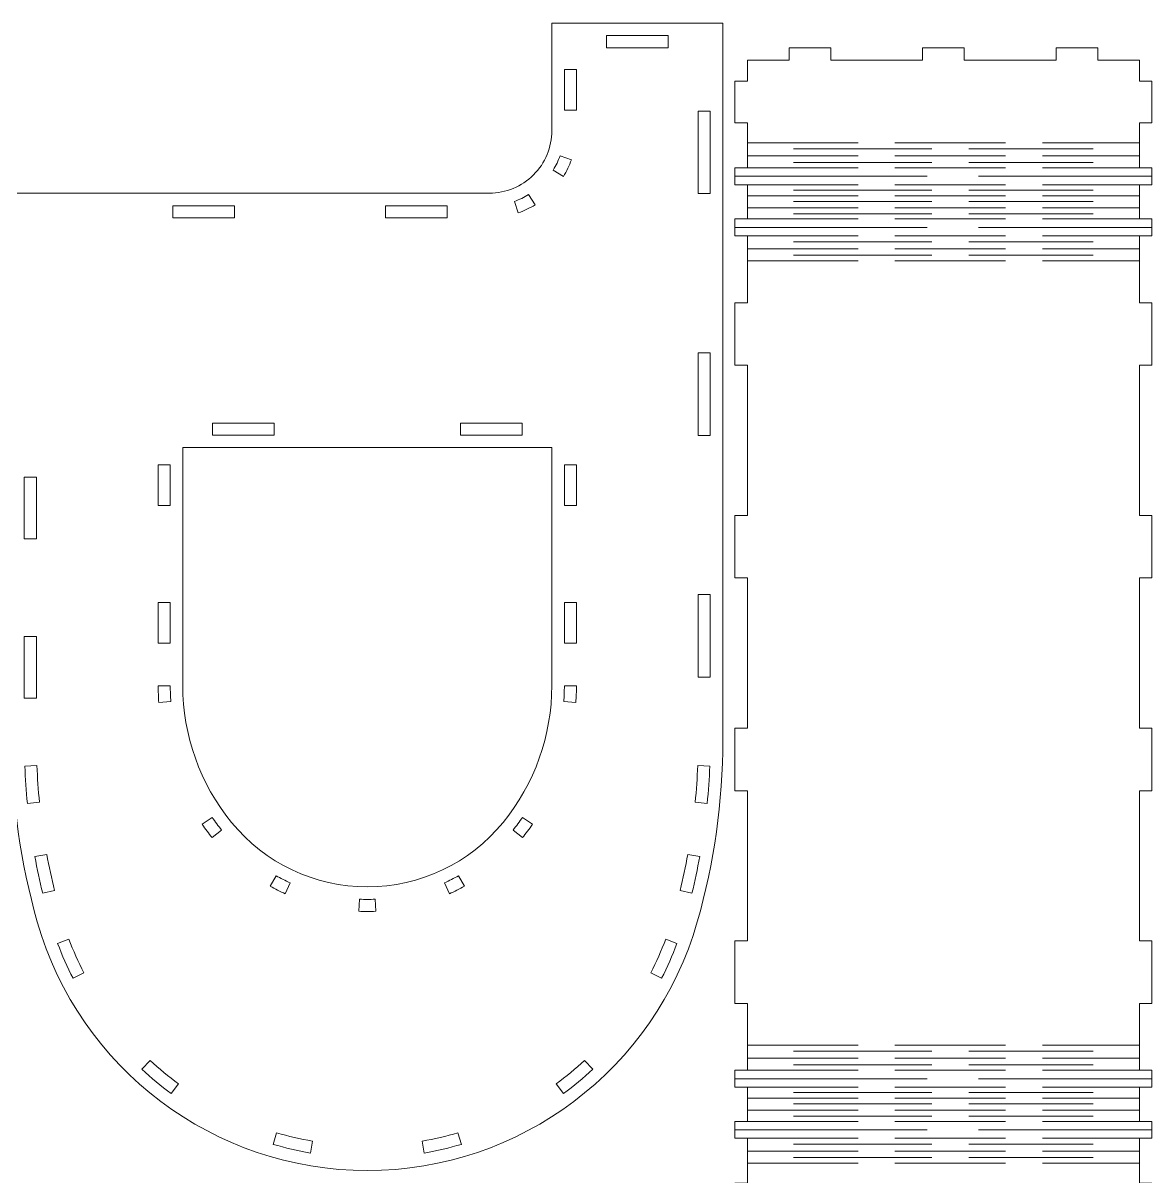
# Model space of a CAD drawing. Header units: millimetres. Extents: x -327 to 327, y -630 to 630.
# Drawn here: x 56.3 to 327, y -409.9 to -133.2 of the extents above; entities that cross this region are included whole.
import ezdxf

# ---------------------------------------------------------------- set-up
doc = ezdxf.new("R2010")
doc.units = ezdxf.units.MM
doc.header["$MEASUREMENT"] = 0
doc.layers.add('Camada 1', color=7, linetype='Continuous')

msp = doc.modelspace()

# ---------------------------------------------------------------- linework, layer by layer
at = {"layer": 'Camada 1', "color": 250, "lineweight": 20}
for points, knots in [([(53.5644, -235.0061), (53.5644, -235.0061), (-19.9356, -235.0061), (-19.9356, -235.0061), (-19.9356, -235.0061), (-23.9137, -235.0061), (-27.7292, -236.5866), (-30.5422, -239.3995), (-30.5422, -239.3995), (-33.3551, -242.2125), (-34.9356, -246.028), (-34.9356, -250.0061), (-34.9356, -250.0061), (-34.9356, -250.0061), (-34.9356, -275.7961), (-34.9356, -275.7961), (-34.9356, -275.7961), (-34.9356, -275.7961), (-75.9356, -275.7961), (-75.9356, -275.7961), (-75.9356, -275.7961), (-75.9356, -275.7961), (-75.9356, -133.2161), (-75.9356, -133.2161), (-75.9356, -133.2161), (-75.9356, -133.2161), (-34.9356, -133.2161), (-34.9356, -133.2161), (-34.9356, -133.2161), (-34.9356, -133.2161), (-34.9356, -159.0061), (-34.9356, -159.0061), (-34.9356, -159.0061), (-34.9356, -167.2913), (-28.2209, -174.0061), (-19.9357, -174.0061), (-19.9357, -174.0061), (-19.9357, -174.0061), (168.0643, -174.0061), (168.0643, -174.0061), (168.0643, -174.0061), (172.0424, -174.0061), (175.8579, -172.4256), (178.6709, -169.6127), (178.6709, -169.6127), (181.4838, -166.7997), (183.0643, -162.9842), (183.0643, -159.0061), (183.0643, -159.0061), (183.0643, -159.0061), (183.0643, -133.2161), (183.0643, -133.2161), (183.0643, -133.2161), (183.0643, -133.2161), (224.0643, -133.2161), (224.0643, -133.2161), (224.0643, -133.2161), (224.0643, -133.2161), (224.0643, -305.1526), (224.0643, -305.1526), (224.0643, -305.1526), (224.0643, -319.8694), (222.0033, -334.5404), (217.9482, -348.6875), (217.9482, -348.6875), (207.828, -383.994), (175.5424, -408.3257), (138.8141, -408.3256), (138.8141, -408.3256), (102.086, -408.3255), (69.8005, -383.9938), (59.6805, -348.6875), (59.6805, -348.6875), (55.6255, -334.5404), (53.5644, -319.8694), (53.5644, -305.1526), (53.5644, -305.1526), (53.5644, -305.1526), (53.5644, -235.0061), (53.5644, -235.0061)], [0, 0, 0, 0, 0.04761905, 0.04761905, 0.04761905, 0.04761905, 0.0952381, 0.0952381, 0.0952381, 0.0952381, 0.14285714, 0.14285714, 0.14285714, 0.14285714, 0.19047619, 0.19047619, 0.19047619, 0.19047619, 0.23809524, 0.23809524, 0.23809524, 0.23809524, 0.28571429, 0.28571429, 0.28571429, 0.28571429, 0.33333333, 0.33333333, 0.33333333, 0.33333333, 0.38095238, 0.38095238, 0.38095238, 0.38095238, 0.42857143, 0.42857143, 0.42857143, 0.42857143, 0.47619048, 0.47619048, 0.47619048, 0.47619048, 0.52380952, 0.52380952, 0.52380952, 0.52380952, 0.57142857, 0.57142857, 0.57142857, 0.57142857, 0.61904762, 0.61904762, 0.61904762, 0.61904762, 0.66666667, 0.66666667, 0.66666667, 0.66666667, 0.71428571, 0.71428571, 0.71428571, 0.71428571, 0.76190476, 0.76190476, 0.76190476, 0.76190476, 0.80952381, 0.80952381, 0.80952381, 0.80952381, 0.85714286, 0.85714286, 0.85714286, 0.85714286, 0.9047619, 0.9047619, 0.9047619, 0.9047619, 1, 1, 1, 1]), ([(196.1643, -136.2161), (196.1643, -136.2161), (196.1643, -139.1161), (196.1643, -139.1161), (196.1643, -139.1161), (196.1643, -139.1161), (210.9643, -139.1161), (210.9643, -139.1161), (210.9643, -139.1161), (210.9643, -139.1161), (210.9643, -136.2161), (210.9643, -136.2161), (210.9643, -136.2161), (210.9643, -136.2161), (196.1643, -136.2161), (196.1643, -136.2161)], [0, 0, 0, 0, 0.2, 0.2, 0.2, 0.2, 0.4, 0.4, 0.4, 0.4, 0.6, 0.6, 0.6, 0.6, 1, 1, 1, 1]), ([(313.9643, -426.3927), (313.9643, -426.3927), (323.9643, -426.3927), (323.9643, -426.3927), (323.9643, -426.3927), (323.9643, -426.3927), (323.9643, -421.3927), (323.9643, -421.3927), (323.9643, -421.3927), (323.9643, -421.3927), (326.9643, -421.3927), (326.9643, -421.3927), (326.9643, -421.3927), (326.9643, -421.3927), (326.9643, -411.3927), (326.9643, -411.3927), (326.9643, -411.3927), (326.9643, -411.3927), (323.9643, -411.3927), (323.9643, -411.3927), (323.9643, -411.3927), (323.9643, -411.3927), (323.9643, -400.5624), (323.9643, -400.5624), (323.9643, -400.5624), (323.9643, -400.5624), (326.9643, -400.5624), (326.9643, -400.5624), (326.9643, -400.5624), (326.9643, -400.5624), (326.9643, -396.543), (326.9643, -396.543), (326.9643, -396.543), (326.9643, -396.543), (323.9643, -396.543), (323.9643, -396.543), (323.9643, -396.543), (323.9643, -396.543), (323.9643, -388.3187), (323.9643, -388.3187), (323.9643, -388.3187), (323.9643, -388.3187), (326.9643, -388.3187), (326.9643, -388.3187), (326.9643, -388.3187), (326.9643, -388.3187), (326.9643, -384.2993), (326.9643, -384.2993), (326.9643, -384.2993), (326.9643, -384.2993), (323.9643, -384.2993), (323.9643, -384.2993), (323.9643, -384.2993), (323.9643, -384.2993), (323.9643, -368.2544), (323.9643, -368.2544), (323.9643, -368.2544), (323.9643, -368.2544), (326.9643, -368.2544), (326.9643, -368.2544), (326.9643, -368.2544), (326.9643, -368.2544), (326.9643, -353.2544), (326.9643, -353.2544), (326.9643, -353.2544), (326.9643, -353.2544), (323.9643, -353.2544), (323.9643, -353.2544), (323.9643, -353.2544), (323.9643, -353.2544), (323.9643, -317.2544), (323.9643, -317.2544), (323.9643, -317.2544), (323.9643, -317.2544), (326.9643, -317.2544), (326.9643, -317.2544), (326.9643, -317.2544), (326.9643, -317.2544), (326.9643, -302.2544), (326.9643, -302.2544), (326.9643, -302.2544), (326.9643, -302.2544), (323.9643, -302.2544), (323.9643, -302.2544), (323.9643, -302.2544), (323.9643, -302.2544), (323.9643, -266.2544), (323.9643, -266.2544), (323.9643, -266.2544), (323.9643, -266.2544), (326.9643, -266.2544), (326.9643, -266.2544), (326.9643, -266.2544), (326.9643, -266.2544), (326.9643, -251.2544), (326.9643, -251.2544), (326.9643, -251.2544), (326.9643, -251.2544), (323.9643, -251.2544), (323.9643, -251.2544), (323.9643, -251.2544), (323.9643, -251.2544), (323.9643, -215.2544), (323.9643, -215.2544), (323.9643, -215.2544), (323.9643, -215.2544), (326.9643, -215.2544), (326.9643, -215.2544), (326.9643, -215.2544), (326.9643, -215.2544), (326.9643, -200.2544), (326.9643, -200.2544), (326.9643, -200.2544), (326.9643, -200.2544), (323.9643, -200.2544), (323.9643, -200.2544), (323.9643, -200.2544), (323.9643, -200.2544), (323.9643, -184.2095), (323.9643, -184.2095), (323.9643, -184.2095), (323.9643, -184.2095), (326.9643, -184.2095), (326.9643, -184.2095), (326.9643, -184.2095), (326.9643, -184.2095), (326.9643, -180.1901), (326.9643, -180.1901), (326.9643, -180.1901), (326.9643, -180.1901), (323.9643, -180.1901), (323.9643, -180.1901), (323.9643, -180.1901), (323.9643, -180.1901), (323.9643, -171.9658), (323.9643, -171.9658), (323.9643, -171.9658), (323.9643, -171.9658), (326.9643, -171.9658), (326.9643, -171.9658), (326.9643, -171.9658), (326.9643, -171.9658), (326.9643, -167.9464), (326.9643, -167.9464), (326.9643, -167.9464), (326.9643, -167.9464), (323.9643, -167.9464), (323.9643, -167.9464), (323.9643, -167.9464), (323.9643, -167.9464), (323.9643, -157.1161), (323.9643, -157.1161), (323.9643, -157.1161), (323.9643, -157.1161), (326.9643, -157.1161), (326.9643, -157.1161), (326.9643, -157.1161), (326.9643, -157.1161), (326.9643, -147.1161), (326.9643, -147.1161), (326.9643, -147.1161), (326.9643, -147.1161), (323.9643, -147.1161), (323.9643, -147.1161), (323.9643, -147.1161), (323.9643, -147.1161), (323.9643, -142.1161), (323.9643, -142.1161), (323.9643, -142.1161), (323.9643, -142.1161), (313.9643, -142.1161), (313.9643, -142.1161), (313.9643, -142.1161), (313.9643, -142.1161), (313.9643, -139.1161), (313.9643, -139.1161), (313.9643, -139.1161), (313.9643, -139.1161), (303.9643, -139.1161), (303.9643, -139.1161), (303.9643, -139.1161), (303.9643, -139.1161), (303.9643, -142.1161), (303.9643, -142.1161), (303.9643, -142.1161), (303.9643, -142.1161), (281.9643, -142.1161), (281.9643, -142.1161), (281.9643, -142.1161), (281.9643, -142.1161), (281.9643, -139.1161), (281.9643, -139.1161), (281.9643, -139.1161), (281.9643, -139.1161), (271.9643, -139.1161), (271.9643, -139.1161), (271.9643, -139.1161), (271.9643, -139.1161), (271.9643, -142.1161), (271.9643, -142.1161), (271.9643, -142.1161), (271.9643, -142.1161), (249.9643, -142.1161), (249.9643, -142.1161), (249.9643, -142.1161), (249.9643, -142.1161), (249.9643, -139.1161), (249.9643, -139.1161), (249.9643, -139.1161), (249.9643, -139.1161), (239.9643, -139.1161), (239.9643, -139.1161), (239.9643, -139.1161), (239.9643, -139.1161), (239.9643, -142.1161), (239.9643, -142.1161), (239.9643, -142.1161), (239.9643, -142.1161), (229.9643, -142.1161), (229.9643, -142.1161), (229.9643, -142.1161), (229.9643, -142.1161), (229.9643, -147.1161), (229.9643, -147.1161), (229.9643, -147.1161), (229.9643, -147.1161), (226.9643, -147.1161), (226.9643, -147.1161), (226.9643, -147.1161), (226.9643, -147.1161), (226.9643, -157.1161), (226.9643, -157.1161), (226.9643, -157.1161), (226.9643, -157.1161), (229.9643, -157.1161), (229.9643, -157.1161), (229.9643, -157.1161), (229.9643, -157.1161), (229.9643, -167.9464), (229.9643, -167.9464), (229.9643, -167.9464), (229.9643, -167.9464), (226.9643, -167.9464), (226.9643, -167.9464), (226.9643, -167.9464), (226.9643, -167.9464), (226.9643, -171.9658), (226.9643, -171.9658), (226.9643, -171.9658), (226.9643, -171.9658), (229.9643, -171.9658), (229.9643, -171.9658), (229.9643, -171.9658), (229.9643, -171.9658), (229.9643, -180.1901), (229.9643, -180.1901), (229.9643, -180.1901), (229.9643, -180.1901), (226.9643, -180.1901), (226.9643, -180.1901), (226.9643, -180.1901), (226.9643, -180.1901), (226.9643, -184.2095), (226.9643, -184.2095), (226.9643, -184.2095), (226.9643, -184.2095), (229.9643, -184.2095), (229.9643, -184.2095), (229.9643, -184.2095), (229.9643, -184.2095), (229.9643, -200.2544), (229.9643, -200.2544), (229.9643, -200.2544), (229.9643, -200.2544), (226.9643, -200.2544), (226.9643, -200.2544), (226.9643, -200.2544), (226.9643, -200.2544), (226.9643, -215.2544), (226.9643, -215.2544), (226.9643, -215.2544), (226.9643, -215.2544), (229.9643, -215.2544), (229.9643, -215.2544), (229.9643, -215.2544), (229.9643, -215.2544), (229.9643, -251.2544), (229.9643, -251.2544), (229.9643, -251.2544), (229.9643, -251.2544), (226.9643, -251.2544), (226.9643, -251.2544), (226.9643, -251.2544), (226.9643, -251.2544), (226.9643, -266.2544), (226.9643, -266.2544), (226.9643, -266.2544), (226.9643, -266.2544), (229.9643, -266.2544), (229.9643, -266.2544), (229.9643, -266.2544), (229.9643, -266.2544), (229.9643, -302.2544), (229.9643, -302.2544), (229.9643, -302.2544), (229.9643, -302.2544), (226.9643, -302.2544), (226.9643, -302.2544), (226.9643, -302.2544), (226.9643, -302.2544), (226.9643, -317.2544), (226.9643, -317.2544), (226.9643, -317.2544), (226.9643, -317.2544), (229.9643, -317.2544), (229.9643, -317.2544), (229.9643, -317.2544), (229.9643, -317.2544), (229.9643, -353.2544), (229.9643, -353.2544), (229.9643, -353.2544), (229.9643, -353.2544), (226.9643, -353.2544), (226.9643, -353.2544), (226.9643, -353.2544), (226.9643, -353.2544), (226.9643, -368.2544), (226.9643, -368.2544), (226.9643, -368.2544), (226.9643, -368.2544), (229.9643, -368.2544), (229.9643, -368.2544), (229.9643, -368.2544), (229.9643, -368.2544), (229.9643, -384.2993), (229.9643, -384.2993), (229.9643, -384.2993), (229.9643, -384.2993), (226.9643, -384.2993), (226.9643, -384.2993), (226.9643, -384.2993), (226.9643, -384.2993), (226.9643, -388.3187), (226.9643, -388.3187), (226.9643, -388.3187), (226.9643, -388.3187), (229.9643, -388.3187), (229.9643, -388.3187), (229.9643, -388.3187), (229.9643, -388.3187), (229.9643, -396.543), (229.9643, -396.543), (229.9643, -396.543), (229.9643, -396.543), (226.9643, -396.543), (226.9643, -396.543), (226.9643, -396.543), (226.9643, -396.543), (226.9643, -400.5624), (226.9643, -400.5624), (226.9643, -400.5624), (226.9643, -400.5624), (229.9643, -400.5624), (229.9643, -400.5624), (229.9643, -400.5624), (229.9643, -400.5624), (229.9643, -411.3927), (229.9643, -411.3927), (229.9643, -411.3927), (229.9643, -411.3927), (226.9643, -411.3927), (226.9643, -411.3927), (226.9643, -411.3927), (226.9643, -411.3927), (226.9643, -421.3927), (226.9643, -421.3927), (226.9643, -421.3927), (226.9643, -421.3927), (229.9643, -421.3927), (229.9643, -421.3927), (229.9643, -421.3927), (229.9643, -421.3927), (229.9643, -426.3927), (229.9643, -426.3927), (229.9643, -426.3927), (229.9643, -426.3927), (239.9643, -426.3927), (239.9643, -426.3927), (239.9643, -426.3927), (239.9643, -426.3927), (239.9643, -429.3927), (239.9643, -429.3927), (239.9643, -429.3927), (239.9643, -429.3927), (249.9643, -429.3927), (249.9643, -429.3927), (249.9643, -429.3927), (249.9643, -429.3927), (249.9643, -426.3927), (249.9643, -426.3927), (249.9643, -426.3927), (249.9643, -426.3927), (271.9643, -426.3927), (271.9643, -426.3927), (271.9643, -426.3927), (271.9643, -426.3927), (271.9643, -429.3927), (271.9643, -429.3927), (271.9643, -429.3927), (271.9643, -429.3927), (281.9643, -429.3927), (281.9643, -429.3927), (281.9643, -429.3927), (281.9643, -429.3927), (281.9643, -426.3927), (281.9643, -426.3927), (281.9643, -426.3927), (281.9643, -426.3927), (303.9643, -426.3927), (303.9643, -426.3927), (303.9643, -426.3927), (303.9643, -426.3927), (303.9643, -429.3927), (303.9643, -429.3927), (303.9643, -429.3927), (303.9643, -429.3927), (313.9643, -429.3927), (313.9643, -429.3927), (313.9643, -429.3927), (313.9643, -429.3927), (313.9643, -426.3927), (313.9643, -426.3927)], [0, 0, 0, 0, 0.00917431, 0.00917431, 0.00917431, 0.00917431, 0.01834862, 0.01834862, 0.01834862, 0.01834862, 0.02752294, 0.02752294, 0.02752294, 0.02752294, 0.03669725, 0.03669725, 0.03669725, 0.03669725, 0.04587156, 0.04587156, 0.04587156, 0.04587156, 0.05504587, 0.05504587, 0.05504587, 0.05504587, 0.06422018, 0.06422018, 0.06422018, 0.06422018, 0.0733945, 0.0733945, 0.0733945, 0.0733945, 0.08256881, 0.08256881, 0.08256881, 0.08256881, 0.09174312, 0.09174312, 0.09174312, 0.09174312, 0.10091743, 0.10091743, 0.10091743, 0.10091743, 0.11009174, 0.11009174, 0.11009174, 0.11009174, 0.11926606, 0.11926606, 0.11926606, 0.11926606, 0.12844037, 0.12844037, 0.12844037, 0.12844037, 0.13761468, 0.13761468, 0.13761468, 0.13761468, 0.14678899, 0.14678899, 0.14678899, 0.14678899, 0.1559633, 0.1559633, 0.1559633, 0.1559633, 0.16513761, 0.16513761, 0.16513761, 0.16513761, 0.17431193, 0.17431193, 0.17431193, 0.17431193, 0.18348624, 0.18348624, 0.18348624, 0.18348624, 0.19266055, 0.19266055, 0.19266055, 0.19266055, 0.20183486, 0.20183486, 0.20183486, 0.20183486, 0.21100917, 0.21100917, 0.21100917, 0.21100917, 0.22018349, 0.22018349, 0.22018349, 0.22018349, 0.2293578, 0.2293578, 0.2293578, 0.2293578, 0.23853211, 0.23853211, 0.23853211, 0.23853211, 0.24770642, 0.24770642, 0.24770642, 0.24770642, 0.25688073, 0.25688073, 0.25688073, 0.25688073, 0.26605505, 0.26605505, 0.26605505, 0.26605505, 0.27522936, 0.27522936, 0.27522936, 0.27522936, 0.28440367, 0.28440367, 0.28440367, 0.28440367, 0.29357798, 0.29357798, 0.29357798, 0.29357798, 0.30275229, 0.30275229, 0.30275229, 0.30275229, 0.31192661, 0.31192661, 0.31192661, 0.31192661, 0.32110092, 0.32110092, 0.32110092, 0.32110092, 0.33027523, 0.33027523, 0.33027523, 0.33027523, 0.33944954, 0.33944954, 0.33944954, 0.33944954, 0.34862385, 0.34862385, 0.34862385, 0.34862385, 0.35779817, 0.35779817, 0.35779817, 0.35779817, 0.36697248, 0.36697248, 0.36697248, 0.36697248, 0.37614679, 0.37614679, 0.37614679, 0.37614679, 0.3853211, 0.3853211, 0.3853211, 0.3853211, 0.39449541, 0.39449541, 0.39449541, 0.39449541, 0.40366972, 0.40366972, 0.40366972, 0.40366972, 0.41284404, 0.41284404, 0.41284404, 0.41284404, 0.42201835, 0.42201835, 0.42201835, 0.42201835, 0.43119266, 0.43119266, 0.43119266, 0.43119266, 0.44036697, 0.44036697, 0.44036697, 0.44036697, 0.44954128, 0.44954128, 0.44954128, 0.44954128, 0.4587156, 0.4587156, 0.4587156, 0.4587156, 0.46788991, 0.46788991, 0.46788991, 0.46788991, 0.47706422, 0.47706422, 0.47706422, 0.47706422, 0.48623853, 0.48623853, 0.48623853, 0.48623853, 0.49541284, 0.49541284, 0.49541284, 0.49541284, 0.50458716, 0.50458716, 0.50458716, 0.50458716, 0.51376147, 0.51376147, 0.51376147, 0.51376147, 0.52293578, 0.52293578, 0.52293578, 0.52293578, 0.53211009, 0.53211009, 0.53211009, 0.53211009, 0.5412844, 0.5412844, 0.5412844, 0.5412844, 0.55045872, 0.55045872, 0.55045872, 0.55045872, 0.55963303, 0.55963303, 0.55963303, 0.55963303, 0.56880734, 0.56880734, 0.56880734, 0.56880734, 0.57798165, 0.57798165, 0.57798165, 0.57798165, 0.58715596, 0.58715596, 0.58715596, 0.58715596, 0.59633028, 0.59633028, 0.59633028, 0.59633028, 0.60550459, 0.60550459, 0.60550459, 0.60550459, 0.6146789, 0.6146789, 0.6146789, 0.6146789, 0.62385321, 0.62385321, 0.62385321, 0.62385321, 0.63302752, 0.63302752, 0.63302752, 0.63302752, 0.64220183, 0.64220183, 0.64220183, 0.64220183, 0.65137615, 0.65137615, 0.65137615, 0.65137615, 0.66055046, 0.66055046, 0.66055046, 0.66055046, 0.66972477, 0.66972477, 0.66972477, 0.66972477, 0.67889908, 0.67889908, 0.67889908, 0.67889908, 0.68807339, 0.68807339, 0.68807339, 0.68807339, 0.69724771, 0.69724771, 0.69724771, 0.69724771, 0.70642202, 0.70642202, 0.70642202, 0.70642202, 0.71559633, 0.71559633, 0.71559633, 0.71559633, 0.72477064, 0.72477064, 0.72477064, 0.72477064, 0.73394495, 0.73394495, 0.73394495, 0.73394495, 0.74311927, 0.74311927, 0.74311927, 0.74311927, 0.75229358, 0.75229358, 0.75229358, 0.75229358, 0.76146789, 0.76146789, 0.76146789, 0.76146789, 0.7706422, 0.7706422, 0.7706422, 0.7706422, 0.77981651, 0.77981651, 0.77981651, 0.77981651, 0.78899083, 0.78899083, 0.78899083, 0.78899083, 0.79816514, 0.79816514, 0.79816514, 0.79816514, 0.80733945, 0.80733945, 0.80733945, 0.80733945, 0.81651376, 0.81651376, 0.81651376, 0.81651376, 0.82568807, 0.82568807, 0.82568807, 0.82568807, 0.83486239, 0.83486239, 0.83486239, 0.83486239, 0.8440367, 0.8440367, 0.8440367, 0.8440367, 0.85321101, 0.85321101, 0.85321101, 0.85321101, 0.86238532, 0.86238532, 0.86238532, 0.86238532, 0.87155963, 0.87155963, 0.87155963, 0.87155963, 0.88073394, 0.88073394, 0.88073394, 0.88073394, 0.88990826, 0.88990826, 0.88990826, 0.88990826, 0.89908257, 0.89908257, 0.89908257, 0.89908257, 0.90825688, 0.90825688, 0.90825688, 0.90825688, 0.91743119, 0.91743119, 0.91743119, 0.91743119, 0.9266055, 0.9266055, 0.9266055, 0.9266055, 0.93577982, 0.93577982, 0.93577982, 0.93577982, 0.94495413, 0.94495413, 0.94495413, 0.94495413, 0.95412844, 0.95412844, 0.95412844, 0.95412844, 0.96330275, 0.96330275, 0.96330275, 0.96330275, 0.97247706, 0.97247706, 0.97247706, 0.97247706, 0.98165138, 0.98165138, 0.98165138, 0.98165138, 1, 1, 1, 1]), ([(186.0643, -154.1207), (186.0643, -154.1207), (188.9643, -154.1207), (188.9643, -154.1207), (188.9643, -154.1207), (188.9643, -154.1207), (188.9643, -144.3207), (188.9643, -144.3207), (188.9643, -144.3207), (188.9643, -144.3207), (186.0643, -144.3207), (186.0643, -144.3207), (186.0643, -144.3207), (186.0643, -144.3207), (186.0643, -154.1207), (186.0643, -154.1207)], [0, 0, 0, 0, 0.2, 0.2, 0.2, 0.2, 0.4, 0.4, 0.4, 0.4, 0.6, 0.6, 0.6, 0.6, 1, 1, 1, 1]), ([(221.0643, -154.3161), (221.0643, -154.3161), (218.1643, -154.3161), (218.1643, -154.3161), (218.1643, -154.3161), (218.1643, -154.3161), (218.1643, -174.1161), (218.1643, -174.1161), (218.1643, -174.1161), (218.1643, -174.1161), (221.0643, -174.1161), (221.0643, -174.1161), (221.0643, -174.1161), (221.0643, -174.1161), (221.0643, -154.3161), (221.0643, -154.3161)], [0, 0, 0, 0, 0.2, 0.2, 0.2, 0.2, 0.4, 0.4, 0.4, 0.4, 0.6, 0.6, 0.6, 0.6, 1, 1, 1, 1]), ([(183.3907, -168.4454), (183.3907, -168.4454), (185.8515, -169.98), (185.8515, -169.98), (185.8515, -169.98), (186.6314, -168.7159), (187.2752, -167.3702), (187.7701, -165.9697), (187.7701, -165.9697), (187.7701, -165.9697), (185.0309, -165.0165), (185.0309, -165.0165), (185.0309, -165.0165), (184.6072, -166.2125), (184.0578, -167.3621), (183.3907, -168.4454)], [0, 0, 0, 0, 0.2, 0.2, 0.2, 0.2, 0.4, 0.4, 0.4, 0.4, 0.6, 0.6, 0.6, 0.6, 1, 1, 1, 1]), ([(92.1643, -177.0061), (92.1643, -177.0061), (92.1643, -179.9061), (92.1643, -179.9061), (92.1643, -179.9061), (92.1643, -179.9061), (106.9643, -179.9061), (106.9643, -179.9061), (106.9643, -179.9061), (106.9643, -179.9061), (106.9643, -177.0061), (106.9643, -177.0061), (106.9643, -177.0061), (106.9643, -177.0061), (92.1643, -177.0061), (92.1643, -177.0061)], [0, 0, 0, 0, 0.2, 0.2, 0.2, 0.2, 0.4, 0.4, 0.4, 0.4, 0.6, 0.6, 0.6, 0.6, 1, 1, 1, 1]), ([(143.1643, -177.0061), (143.1643, -177.0061), (143.1643, -179.9061), (143.1643, -179.9061), (143.1643, -179.9061), (143.1643, -179.9061), (157.9643, -179.9061), (157.9643, -179.9061), (157.9643, -179.9061), (157.9643, -179.9061), (157.9643, -177.0061), (157.9643, -177.0061), (157.9643, -177.0061), (157.9643, -177.0061), (143.1643, -177.0061), (143.1643, -177.0061)], [0, 0, 0, 0, 0.2, 0.2, 0.2, 0.2, 0.4, 0.4, 0.4, 0.4, 0.6, 0.6, 0.6, 0.6, 1, 1, 1, 1]), ([(174.0747, -175.9727), (174.0747, -175.9727), (175.0279, -178.7119), (175.0279, -178.7119), (175.0279, -178.7119), (176.4284, -178.217), (177.7741, -177.5732), (179.0382, -176.7933), (179.0382, -176.7933), (179.0382, -176.7933), (177.5036, -174.3325), (177.5036, -174.3325), (177.5036, -174.3325), (176.4203, -174.9996), (175.2707, -175.549), (174.0747, -175.9727)], [0, 0, 0, 0, 0.2, 0.2, 0.2, 0.2, 0.4, 0.4, 0.4, 0.4, 0.6, 0.6, 0.6, 0.6, 1, 1, 1, 1]), ([(221.0643, -212.2844), (221.0643, -212.2844), (218.1643, -212.2844), (218.1643, -212.2844), (218.1643, -212.2844), (218.1643, -212.2844), (218.1643, -232.0844), (218.1643, -232.0844), (218.1643, -232.0844), (218.1643, -232.0844), (221.0643, -232.0844), (221.0643, -232.0844), (221.0643, -232.0844), (221.0643, -232.0844), (221.0643, -212.2844), (221.0643, -212.2844)], [0, 0, 0, 0, 0.2, 0.2, 0.2, 0.2, 0.4, 0.4, 0.4, 0.4, 0.6, 0.6, 0.6, 0.6, 1, 1, 1, 1]), ([(116.4643, -229.1061), (116.4643, -229.1061), (101.6643, -229.1061), (101.6643, -229.1061), (101.6643, -229.1061), (101.6643, -229.1061), (101.6643, -232.0061), (101.6643, -232.0061), (101.6643, -232.0061), (101.6643, -232.0061), (116.4643, -232.0061), (116.4643, -232.0061), (116.4643, -232.0061), (116.4643, -232.0061), (116.4643, -229.1061), (116.4643, -229.1061)], [0, 0, 0, 0, 0.2, 0.2, 0.2, 0.2, 0.4, 0.4, 0.4, 0.4, 0.6, 0.6, 0.6, 0.6, 1, 1, 1, 1]), ([(175.9643, -232.0061), (175.9643, -232.0061), (175.9643, -229.1061), (175.9643, -229.1061), (175.9643, -229.1061), (175.9643, -229.1061), (161.1643, -229.1061), (161.1643, -229.1061), (161.1643, -229.1061), (161.1643, -229.1061), (161.1643, -232.0061), (161.1643, -232.0061), (161.1643, -232.0061), (161.1643, -232.0061), (175.9643, -232.0061), (175.9643, -232.0061)], [0, 0, 0, 0, 0.2, 0.2, 0.2, 0.2, 0.4, 0.4, 0.4, 0.4, 0.6, 0.6, 0.6, 0.6, 1, 1, 1, 1]), ([(183.0643, -235.0061), (183.0643, -235.0061), (94.5643, -235.0061), (94.5643, -235.0061), (94.5643, -235.0061), (94.5643, -235.0061), (94.5643, -292.006), (94.5643, -292.006), (94.5643, -292.006), (94.5643, -303.9791), (98.6978, -315.5889), (106.2643, -324.868), (106.2643, -324.868), (114.2403, -334.6493), (126.1931, -340.3256), (138.8142, -340.3256), (138.8142, -340.3256), (151.4353, -340.3256), (163.388, -334.6495), (171.3641, -324.8681), (171.3641, -324.8681), (178.9307, -315.5889), (183.0643, -303.9792), (183.0643, -292.006), (183.0643, -292.006), (183.0643, -292.006), (183.0643, -235.0061), (183.0643, -235.0061)], [0, 0, 0, 0, 0.125, 0.125, 0.125, 0.125, 0.25, 0.25, 0.25, 0.25, 0.375, 0.375, 0.375, 0.375, 0.5, 0.5, 0.5, 0.5, 0.625, 0.625, 0.625, 0.625, 0.75, 0.75, 0.75, 0.75, 1, 1, 1, 1]), ([(91.5643, -239.1061), (91.5643, -239.1061), (88.6643, -239.1061), (88.6643, -239.1061), (88.6643, -239.1061), (88.6643, -239.1061), (88.6643, -248.9061), (88.6643, -248.9061), (88.6643, -248.9061), (88.6643, -248.9061), (91.5643, -248.9061), (91.5643, -248.9061), (91.5643, -248.9061), (91.5643, -248.9061), (91.5643, -239.1061), (91.5643, -239.1061)], [0, 0, 0, 0, 0.2, 0.2, 0.2, 0.2, 0.4, 0.4, 0.4, 0.4, 0.6, 0.6, 0.6, 0.6, 1, 1, 1, 1]), ([(186.0643, -248.9061), (186.0643, -248.9061), (188.9643, -248.9061), (188.9643, -248.9061), (188.9643, -248.9061), (188.9643, -248.9061), (188.9643, -239.1061), (188.9643, -239.1061), (188.9643, -239.1061), (188.9643, -239.1061), (186.0643, -239.1061), (186.0643, -239.1061), (186.0643, -239.1061), (186.0643, -239.1061), (186.0643, -248.9061), (186.0643, -248.9061)], [0, 0, 0, 0, 0.2, 0.2, 0.2, 0.2, 0.4, 0.4, 0.4, 0.4, 0.6, 0.6, 0.6, 0.6, 1, 1, 1, 1]), ([(56.5644, -256.9061), (56.5644, -256.9061), (59.4644, -256.9061), (59.4644, -256.9061), (59.4644, -256.9061), (59.4644, -256.9061), (59.4644, -242.1061), (59.4644, -242.1061), (59.4644, -242.1061), (59.4644, -242.1061), (56.5644, -242.1061), (56.5644, -242.1061), (56.5644, -242.1061), (56.5644, -242.1061), (56.5644, -256.9061), (56.5644, -256.9061)], [0, 0, 0, 0, 0.2, 0.2, 0.2, 0.2, 0.4, 0.4, 0.4, 0.4, 0.6, 0.6, 0.6, 0.6, 1, 1, 1, 1]), ([(221.0643, -270.2527), (221.0643, -270.2527), (218.1643, -270.2527), (218.1643, -270.2527), (218.1643, -270.2527), (218.1643, -270.2527), (218.1643, -290.0526), (218.1643, -290.0526), (218.1643, -290.0526), (218.1643, -290.0526), (221.0643, -290.0526), (221.0643, -290.0526), (221.0643, -290.0526), (221.0643, -290.0526), (221.0643, -270.2527), (221.0643, -270.2527)], [0, 0, 0, 0, 0.2, 0.2, 0.2, 0.2, 0.4, 0.4, 0.4, 0.4, 0.6, 0.6, 0.6, 0.6, 1, 1, 1, 1]), ([(91.5643, -272.1061), (91.5643, -272.1061), (88.6643, -272.1061), (88.6643, -272.1061), (88.6643, -272.1061), (88.6643, -272.1061), (88.6643, -281.906), (88.6643, -281.906), (88.6643, -281.906), (88.6643, -281.906), (91.5643, -281.906), (91.5643, -281.906), (91.5643, -281.906), (91.5643, -281.906), (91.5643, -272.1061), (91.5643, -272.1061)], [0, 0, 0, 0, 0.2, 0.2, 0.2, 0.2, 0.4, 0.4, 0.4, 0.4, 0.6, 0.6, 0.6, 0.6, 1, 1, 1, 1]), ([(186.0643, -281.906), (186.0643, -281.906), (188.9643, -281.906), (188.9643, -281.906), (188.9643, -281.906), (188.9643, -281.906), (188.9643, -272.1061), (188.9643, -272.1061), (188.9643, -272.1061), (188.9643, -272.1061), (186.0643, -272.1061), (186.0643, -272.1061), (186.0643, -272.1061), (186.0643, -272.1061), (186.0643, -281.906), (186.0643, -281.906)], [0, 0, 0, 0, 0.2, 0.2, 0.2, 0.2, 0.4, 0.4, 0.4, 0.4, 0.6, 0.6, 0.6, 0.6, 1, 1, 1, 1]), ([(56.5644, -295.0526), (56.5644, -295.0526), (59.4644, -295.0526), (59.4644, -295.0526), (59.4644, -295.0526), (59.4644, -295.0526), (59.4644, -280.2526), (59.4644, -280.2526), (59.4644, -280.2526), (59.4644, -280.2526), (56.5644, -280.2526), (56.5644, -280.2526), (56.5644, -280.2526), (56.5644, -280.2526), (56.5644, -295.0526), (56.5644, -295.0526)], [0, 0, 0, 0, 0.2, 0.2, 0.2, 0.2, 0.4, 0.4, 0.4, 0.4, 0.6, 0.6, 0.6, 0.6, 1, 1, 1, 1]), ([(91.5648, -292.106), (91.5648, -292.106), (88.6644, -292.106), (88.6644, -292.106), (88.6644, -292.106), (88.6667, -293.4433), (88.7154, -294.7805), (88.8103, -296.1144), (88.8103, -296.1144), (88.8103, -296.1144), (91.7033, -295.9035), (91.7033, -295.9035), (91.7033, -295.9035), (91.6138, -294.643), (91.5671, -293.3765), (91.5648, -292.106)], [0, 0, 0, 0, 0.2, 0.2, 0.2, 0.2, 0.4, 0.4, 0.4, 0.4, 0.6, 0.6, 0.6, 0.6, 1, 1, 1, 1]), ([(185.9253, -295.9035), (185.9253, -295.9035), (188.8183, -296.1144), (188.8183, -296.1144), (188.8183, -296.1144), (188.9132, -294.7805), (188.9619, -293.4433), (188.9642, -292.106), (188.9642, -292.106), (188.9642, -292.106), (186.0638, -292.106), (186.0638, -292.106), (186.0638, -292.106), (186.0615, -293.3766), (186.0148, -294.643), (185.9253, -295.9035)], [0, 0, 0, 0, 0.2, 0.2, 0.2, 0.2, 0.4, 0.4, 0.4, 0.4, 0.6, 0.6, 0.6, 0.6, 1, 1, 1, 1]), ([(57.3092, -320.326), (57.3092, -320.326), (60.1948, -320.0402), (60.1948, -320.0402), (60.1948, -320.0402), (59.9074, -317.1186), (59.7046, -314.1887), (59.5869, -311.2553), (59.5869, -311.2553), (59.5869, -311.2553), (56.6893, -311.3697), (56.6893, -311.3697), (56.6893, -311.3697), (56.8095, -314.362), (57.0163, -317.3487), (57.3092, -320.326)], [0, 0, 0, 0, 0.2, 0.2, 0.2, 0.2, 0.4, 0.4, 0.4, 0.4, 0.6, 0.6, 0.6, 0.6, 1, 1, 1, 1]), ([(220.9394, -311.3697), (220.9394, -311.3697), (218.0418, -311.2553), (218.0418, -311.2553), (218.0418, -311.2553), (217.9241, -314.1887), (217.7213, -317.1186), (217.4339, -320.0402), (217.4339, -320.0402), (217.4339, -320.0402), (220.3195, -320.326), (220.3195, -320.326), (220.3195, -320.326), (220.6123, -317.3487), (220.8193, -314.362), (220.9394, -311.3697)], [0, 0, 0, 0, 0.2, 0.2, 0.2, 0.2, 0.4, 0.4, 0.4, 0.4, 0.6, 0.6, 0.6, 0.6, 1, 1, 1, 1]), ([(101.5839, -323.6555), (101.5839, -323.6555), (99.2086, -325.3203), (99.2086, -325.3203), (99.2086, -325.3203), (99.978, -326.4141), (100.7853, -327.4811), (101.6287, -328.519), (101.6287, -328.519), (101.6287, -328.519), (103.8765, -326.6861), (103.8765, -326.6861), (103.8765, -326.6861), (103.0755, -325.6999), (102.3111, -324.689), (101.5839, -323.6555)], [0, 0, 0, 0, 0.2, 0.2, 0.2, 0.2, 0.4, 0.4, 0.4, 0.4, 0.6, 0.6, 0.6, 0.6, 1, 1, 1, 1]), ([(173.752, -326.686), (173.752, -326.686), (175.9999, -328.519), (175.9999, -328.519), (175.9999, -328.519), (176.8433, -327.4811), (177.6506, -326.4141), (178.42, -325.3203), (178.42, -325.3203), (178.42, -325.3203), (176.0446, -323.6554), (176.0446, -323.6554), (176.0446, -323.6554), (175.3174, -324.6889), (174.5531, -325.6999), (173.752, -326.686)], [0, 0, 0, 0, 0.2, 0.2, 0.2, 0.2, 0.4, 0.4, 0.4, 0.4, 0.6, 0.6, 0.6, 0.6, 1, 1, 1, 1]), ([(60.9714, -341.85), (60.9714, -341.85), (63.7884, -341.1616), (63.7884, -341.1616), (63.7884, -341.1616), (63.0933, -338.3093), (62.481, -335.4369), (61.9521, -332.5492), (61.9521, -332.5492), (61.9521, -332.5492), (59.0995, -333.0696), (59.0995, -333.0696), (59.0995, -333.0696), (59.6384, -336.0123), (60.2624, -338.9404), (60.9714, -341.85)], [0, 0, 0, 0, 0.2, 0.2, 0.2, 0.2, 0.4, 0.4, 0.4, 0.4, 0.6, 0.6, 0.6, 0.6, 1, 1, 1, 1]), ([(218.5292, -333.0696), (218.5292, -333.0696), (215.6766, -332.5492), (215.6766, -332.5492), (215.6766, -332.5492), (215.1477, -335.4369), (214.5354, -338.3093), (213.8403, -341.1616), (213.8403, -341.1616), (213.8403, -341.1616), (216.6573, -341.85), (216.6573, -341.85), (216.6573, -341.85), (217.3663, -338.9404), (217.9904, -336.0124), (218.5292, -333.0696)], [0, 0, 0, 0, 0.2, 0.2, 0.2, 0.2, 0.4, 0.4, 0.4, 0.4, 0.6, 0.6, 0.6, 0.6, 1, 1, 1, 1]), ([(116.9323, -337.646), (116.9323, -337.646), (115.516, -340.1778), (115.516, -340.1778), (115.516, -340.1778), (116.6983, -340.8359), (117.9084, -341.4438), (119.1421, -341.9996), (119.1421, -341.9996), (119.1421, -341.9996), (120.3279, -339.3519), (120.3279, -339.3519), (120.3279, -339.3519), (119.1727, -338.8314), (118.0399, -338.2623), (116.9323, -337.646)], [0, 0, 0, 0, 0.2, 0.2, 0.2, 0.2, 0.4, 0.4, 0.4, 0.4, 0.6, 0.6, 0.6, 0.6, 1, 1, 1, 1]), ([(157.3007, -339.3519), (157.3007, -339.3519), (158.4865, -341.9996), (158.4865, -341.9996), (158.4865, -341.9996), (159.7202, -341.4438), (160.9303, -340.8359), (162.1126, -340.1778), (162.1126, -340.1778), (162.1126, -340.1778), (160.6963, -337.646), (160.6963, -337.646), (160.6963, -337.646), (159.5886, -338.2623), (158.4559, -338.8314), (157.3007, -339.3519)], [0, 0, 0, 0, 0.2, 0.2, 0.2, 0.2, 0.4, 0.4, 0.4, 0.4, 0.6, 0.6, 0.6, 0.6, 1, 1, 1, 1]), ([(136.9142, -343.2855), (136.9142, -343.2855), (136.7853, -346.1826), (136.7853, -346.1826), (136.7853, -346.1826), (138.1371, -346.2399), (139.4913, -346.2399), (140.8431, -346.1826), (140.8431, -346.1826), (140.8431, -346.1826), (140.7144, -343.2855), (140.7144, -343.2855), (140.7144, -343.2855), (140.0828, -343.3122), (139.4493, -343.3256), (138.8142, -343.3256), (138.8142, -343.3256), (138.1792, -343.3256), (137.5457, -343.3122), (136.9142, -343.2855)], [0, 0, 0, 0, 0.16666667, 0.16666667, 0.16666667, 0.16666667, 0.33333333, 0.33333333, 0.33333333, 0.33333333, 0.5, 0.5, 0.5, 0.5, 0.66666667, 0.66666667, 0.66666667, 0.66666667, 1, 1, 1, 1]), ([(68.2563, -362.248), (68.2563, -362.248), (70.8357, -360.9191), (70.8357, -360.9191), (70.8357, -360.9191), (69.4929, -358.3046), (68.3013, -355.6129), (67.2683, -352.8613), (67.2683, -352.8613), (67.2683, -352.8613), (64.5524, -353.8767), (64.5524, -353.8767), (64.5524, -353.8767), (65.6335, -356.758), (66.8719, -359.5513), (68.2563, -362.248)], [0, 0, 0, 0, 0.2, 0.2, 0.2, 0.2, 0.4, 0.4, 0.4, 0.4, 0.6, 0.6, 0.6, 0.6, 1, 1, 1, 1]), ([(213.0763, -353.8767), (213.0763, -353.8767), (210.3604, -352.8613), (210.3604, -352.8613), (210.3604, -352.8613), (209.3274, -355.6129), (208.1358, -358.3046), (206.793, -360.9191), (206.793, -360.9191), (206.793, -360.9191), (209.3723, -362.248), (209.3723, -362.248), (209.3723, -362.248), (210.7565, -359.5511), (211.9961, -356.7586), (213.0763, -353.8767)], [0, 0, 0, 0, 0.2, 0.2, 0.2, 0.2, 0.4, 0.4, 0.4, 0.4, 0.6, 0.6, 0.6, 0.6, 1, 1, 1, 1]), ([(91.7863, -389.8761), (91.7863, -389.8761), (93.5005, -387.5418), (93.5005, -387.5418), (93.5005, -387.5418), (91.1338, -385.799), (88.8681, -383.9198), (86.7178, -381.9161), (86.7178, -381.9161), (86.7178, -381.9161), (84.7392, -384.0339), (84.7392, -384.0339), (84.7392, -384.0339), (86.9752, -386.1162), (89.3286, -388.0665), (91.7863, -389.8761)], [0, 0, 0, 0, 0.2, 0.2, 0.2, 0.2, 0.4, 0.4, 0.4, 0.4, 0.6, 0.6, 0.6, 0.6, 1, 1, 1, 1]), ([(192.8893, -384.0339), (192.8893, -384.0339), (190.9108, -381.9161), (190.9108, -381.9161), (190.9108, -381.9161), (188.7605, -383.9198), (186.4948, -385.799), (184.1281, -387.5418), (184.1281, -387.5418), (184.1281, -387.5418), (185.8423, -389.876), (185.8423, -389.876), (185.8423, -389.876), (188.2998, -388.0662), (190.6536, -386.1165), (192.8893, -384.0339)], [0, 0, 0, 0, 0.2, 0.2, 0.2, 0.2, 0.4, 0.4, 0.4, 0.4, 0.6, 0.6, 0.6, 0.6, 1, 1, 1, 1]), ([(125.1547, -404.1418), (125.1547, -404.1418), (125.6507, -401.2834), (125.6507, -401.2834), (125.6507, -401.2834), (122.7555, -400.777), (119.8899, -400.1037), (117.0723, -399.2674), (117.0723, -399.2674), (117.0723, -399.2674), (116.2421, -402.0517), (116.2421, -402.0517), (116.2421, -402.0517), (119.1531, -402.9158), (122.1283, -403.6139), (125.1547, -404.1418)], [0, 0, 0, 0, 0.2, 0.2, 0.2, 0.2, 0.4, 0.4, 0.4, 0.4, 0.6, 0.6, 0.6, 0.6, 1, 1, 1, 1]), ([(161.3865, -402.0516), (161.3865, -402.0516), (160.5563, -399.2674), (160.5563, -399.2674), (160.5563, -399.2674), (157.7387, -400.1037), (154.8731, -400.777), (151.9779, -401.2834), (151.9779, -401.2834), (151.9779, -401.2834), (152.4739, -404.1418), (152.4739, -404.1418), (152.4739, -404.1418), (155.5002, -403.6136), (158.4758, -402.916), (161.3865, -402.0516)], [0, 0, 0, 0, 0.2, 0.2, 0.2, 0.2, 0.4, 0.4, 0.4, 0.4, 0.6, 0.6, 0.6, 0.6, 1, 1, 1, 1])]:
    msp.add_open_spline(points, degree=3, knots=knots, dxfattribs=at)
for points in [[(229.9643, -161.9405), (229.9643, -161.9405), (256.495, -161.9405), (256.495, -161.9405)], [(265.3385, -161.9405), (265.3385, -161.9405), (291.8691, -161.9405), (291.8691, -161.9405)], [(300.7128, -161.9405), (300.7128, -161.9405), (323.9643, -161.9405), (323.9643, -161.9405)], [(229.9643, -165.0513), (229.9643, -165.0513), (256.495, -165.0513), (256.495, -165.0513)], [(241.0188, -163.3925), (241.0188, -163.3925), (274.1822, -163.3925), (274.1822, -163.3925)], [(265.3385, -165.0513), (265.3385, -165.0513), (291.8691, -165.0513), (291.8691, -165.0513)], [(283.0256, -163.3925), (283.0256, -163.3925), (312.9098, -163.3925), (312.9098, -163.3925)], [(300.7128, -165.0513), (300.7128, -165.0513), (323.9643, -165.0513), (323.9643, -165.0513)], [(229.9643, -167.9462), (229.9643, -167.9462), (256.495, -167.9462), (256.495, -167.9462)], [(241.0188, -166.6222), (241.0188, -166.6222), (274.1822, -166.6222), (274.1822, -166.6222)], [(265.3385, -167.9462), (265.3385, -167.9462), (291.8691, -167.9462), (291.8691, -167.9462)], [(283.0256, -166.6222), (283.0256, -166.6222), (312.9098, -166.6222), (312.9098, -166.6222)], [(300.7128, -167.9462), (300.7128, -167.9462), (323.9643, -167.9462), (323.9643, -167.9462)], [(226.9643, -169.9561), (226.9643, -169.9561), (273.0944, -169.9561), (273.0944, -169.9561)], [(285.3955, -169.9561), (285.3955, -169.9561), (326.9643, -169.9561), (326.9643, -169.9561)], [(229.9643, -171.966), (229.9643, -171.966), (256.495, -171.966), (256.495, -171.966)], [(241.0188, -173.3063), (241.0188, -173.3063), (274.1822, -173.3063), (274.1822, -173.3063)], [(265.3385, -171.966), (265.3385, -171.966), (291.8691, -171.966), (291.8691, -171.966)], [(283.0256, -173.3063), (283.0256, -173.3063), (312.9098, -173.3063), (312.9098, -173.3063)], [(300.7128, -171.966), (300.7128, -171.966), (323.9643, -171.966), (323.9643, -171.966)], [(229.9643, -174.6465), (229.9643, -174.6465), (256.495, -174.6465), (256.495, -174.6465)], [(241.0188, -175.9868), (241.0188, -175.9868), (274.1822, -175.9868), (274.1822, -175.9868)], [(265.3385, -174.6465), (265.3385, -174.6465), (291.8691, -174.6465), (291.8691, -174.6465)], [(283.0256, -175.9868), (283.0256, -175.9868), (312.9098, -175.9868), (312.9098, -175.9868)], [(300.7128, -174.6465), (300.7128, -174.6465), (323.9643, -174.6465), (323.9643, -174.6465)], [(229.9643, -177.518), (229.9643, -177.518), (256.495, -177.518), (256.495, -177.518)], [(241.0188, -178.968), (241.0188, -178.968), (274.1822, -178.968), (274.1822, -178.968)], [(265.3385, -177.518), (265.3385, -177.518), (291.8691, -177.518), (291.8691, -177.518)], [(283.0256, -178.968), (283.0256, -178.968), (312.9098, -178.968), (312.9098, -178.968)], [(300.7128, -177.518), (300.7128, -177.518), (323.9643, -177.518), (323.9643, -177.518)], [(226.9643, -182.1998), (226.9643, -182.1998), (273.0944, -182.1998), (273.0944, -182.1998)], [(229.9643, -180.1901), (229.9643, -180.1901), (256.495, -180.1901), (256.495, -180.1901)], [(265.3385, -180.1901), (265.3385, -180.1901), (291.8691, -180.1901), (291.8691, -180.1901)], [(285.3955, -182.1998), (285.3955, -182.1998), (326.9643, -182.1998), (326.9643, -182.1998)], [(300.7128, -180.1901), (300.7128, -180.1901), (323.9643, -180.1901), (323.9643, -180.1901)], [(229.9643, -184.2048), (229.9643, -184.2048), (256.495, -184.2048), (256.495, -184.2048)], [(265.3385, -184.2048), (265.3385, -184.2048), (291.8691, -184.2048), (291.8691, -184.2048)], [(300.7128, -184.2048), (300.7128, -184.2048), (323.9643, -184.2048), (323.9643, -184.2048)], [(229.9643, -187.3156), (229.9643, -187.3156), (256.495, -187.3156), (256.495, -187.3156)], [(241.0188, -185.6568), (241.0188, -185.6568), (274.1822, -185.6568), (274.1822, -185.6568)], [(265.3385, -187.3156), (265.3385, -187.3156), (291.8691, -187.3156), (291.8691, -187.3156)], [(283.0256, -185.6568), (283.0256, -185.6568), (312.9098, -185.6568), (312.9098, -185.6568)], [(300.7128, -187.3156), (300.7128, -187.3156), (323.9643, -187.3156), (323.9643, -187.3156)], [(229.9643, -190.2105), (229.9643, -190.2105), (256.495, -190.2105), (256.495, -190.2105)], [(241.0188, -188.8865), (241.0188, -188.8865), (274.1822, -188.8865), (274.1822, -188.8865)], [(265.3385, -190.2105), (265.3385, -190.2105), (291.8691, -190.2105), (291.8691, -190.2105)], [(283.0256, -188.8865), (283.0256, -188.8865), (312.9098, -188.8865), (312.9098, -188.8865)], [(300.7128, -190.2105), (300.7128, -190.2105), (323.9643, -190.2105), (323.9643, -190.2105)], [(229.9643, -378.2934), (229.9643, -378.2934), (256.495, -378.2934), (256.495, -378.2934)], [(265.3385, -378.2934), (265.3385, -378.2934), (291.8691, -378.2934), (291.8691, -378.2934)], [(300.7128, -378.2934), (300.7128, -378.2934), (323.9643, -378.2934), (323.9643, -378.2934)], [(229.9643, -381.4042), (229.9643, -381.4042), (256.495, -381.4042), (256.495, -381.4042)], [(241.0188, -379.7454), (241.0188, -379.7454), (274.1822, -379.7454), (274.1822, -379.7454)], [(265.3385, -381.4042), (265.3385, -381.4042), (291.8691, -381.4042), (291.8691, -381.4042)], [(283.0256, -379.7454), (283.0256, -379.7454), (312.9098, -379.7454), (312.9098, -379.7454)], [(300.7128, -381.4042), (300.7128, -381.4042), (323.9643, -381.4042), (323.9643, -381.4042)], [(229.9643, -384.2991), (229.9643, -384.2991), (256.495, -384.2991), (256.495, -384.2991)], [(241.0188, -382.9751), (241.0188, -382.9751), (274.1822, -382.9751), (274.1822, -382.9751)], [(265.3385, -384.2991), (265.3385, -384.2991), (291.8691, -384.2991), (291.8691, -384.2991)], [(283.0256, -382.9751), (283.0256, -382.9751), (312.9098, -382.9751), (312.9098, -382.9751)], [(300.7128, -384.2991), (300.7128, -384.2991), (323.9643, -384.2991), (323.9643, -384.2991)], [(226.9643, -386.309), (226.9643, -386.309), (273.0944, -386.309), (273.0944, -386.309)], [(285.3955, -386.309), (285.3955, -386.309), (326.9643, -386.309), (326.9643, -386.309)], [(229.9643, -388.3189), (229.9643, -388.3189), (256.495, -388.3189), (256.495, -388.3189)], [(241.0188, -389.6592), (241.0188, -389.6592), (274.1822, -389.6592), (274.1822, -389.6592)], [(265.3385, -388.3189), (265.3385, -388.3189), (291.8691, -388.3189), (291.8691, -388.3189)], [(283.0256, -389.6592), (283.0256, -389.6592), (312.9098, -389.6592), (312.9098, -389.6592)], [(300.7128, -388.3189), (300.7128, -388.3189), (323.9643, -388.3189), (323.9643, -388.3189)], [(229.9643, -390.9994), (229.9643, -390.9994), (256.495, -390.9994), (256.495, -390.9994)], [(241.0188, -392.3397), (241.0188, -392.3397), (274.1822, -392.3397), (274.1822, -392.3397)], [(265.3385, -390.9994), (265.3385, -390.9994), (291.8691, -390.9994), (291.8691, -390.9994)], [(283.0256, -392.3397), (283.0256, -392.3397), (312.9098, -392.3397), (312.9098, -392.3397)], [(300.7128, -390.9994), (300.7128, -390.9994), (323.9643, -390.9994), (323.9643, -390.9994)], [(229.9643, -393.8709), (229.9643, -393.8709), (256.495, -393.8709), (256.495, -393.8709)], [(241.0188, -395.3209), (241.0188, -395.3209), (274.1822, -395.3209), (274.1822, -395.3209)], [(265.3385, -393.8709), (265.3385, -393.8709), (291.8691, -393.8709), (291.8691, -393.8709)], [(283.0256, -395.3209), (283.0256, -395.3209), (312.9098, -395.3209), (312.9098, -395.3209)], [(300.7128, -393.8709), (300.7128, -393.8709), (323.9643, -393.8709), (323.9643, -393.8709)], [(229.9643, -396.543), (229.9643, -396.543), (256.495, -396.543), (256.495, -396.543)], [(265.3385, -396.543), (265.3385, -396.543), (291.8691, -396.543), (291.8691, -396.543)], [(300.7128, -396.543), (300.7128, -396.543), (323.9643, -396.543), (323.9643, -396.543)], [(226.9643, -398.5527), (226.9643, -398.5527), (273.0944, -398.5527), (273.0944, -398.5527)], [(229.9643, -400.5577), (229.9643, -400.5577), (256.495, -400.5577), (256.495, -400.5577)], [(265.3385, -400.5577), (265.3385, -400.5577), (291.8691, -400.5577), (291.8691, -400.5577)], [(285.3955, -398.5527), (285.3955, -398.5527), (326.9643, -398.5527), (326.9643, -398.5527)], [(300.7128, -400.5577), (300.7128, -400.5577), (323.9643, -400.5577), (323.9643, -400.5577)], [(229.9643, -403.6685), (229.9643, -403.6685), (256.495, -403.6685), (256.495, -403.6685)], [(241.0188, -402.0097), (241.0188, -402.0097), (274.1822, -402.0097), (274.1822, -402.0097)], [(265.3385, -403.6685), (265.3385, -403.6685), (291.8691, -403.6685), (291.8691, -403.6685)], [(283.0256, -402.0097), (283.0256, -402.0097), (312.9098, -402.0097), (312.9098, -402.0097)], [(300.7128, -403.6685), (300.7128, -403.6685), (323.9643, -403.6685), (323.9643, -403.6685)], [(229.9643, -406.5634), (229.9643, -406.5634), (256.495, -406.5634), (256.495, -406.5634)], [(241.0188, -405.2394), (241.0188, -405.2394), (274.1822, -405.2394), (274.1822, -405.2394)], [(265.3385, -406.5634), (265.3385, -406.5634), (291.8691, -406.5634), (291.8691, -406.5634)], [(283.0256, -405.2394), (283.0256, -405.2394), (312.9098, -405.2394), (312.9098, -405.2394)], [(300.7128, -406.5634), (300.7128, -406.5634), (323.9643, -406.5634), (323.9643, -406.5634)]]:
    msp.add_open_spline(points, degree=3, dxfattribs=at)

doc.saveas('drawing.dxf')
